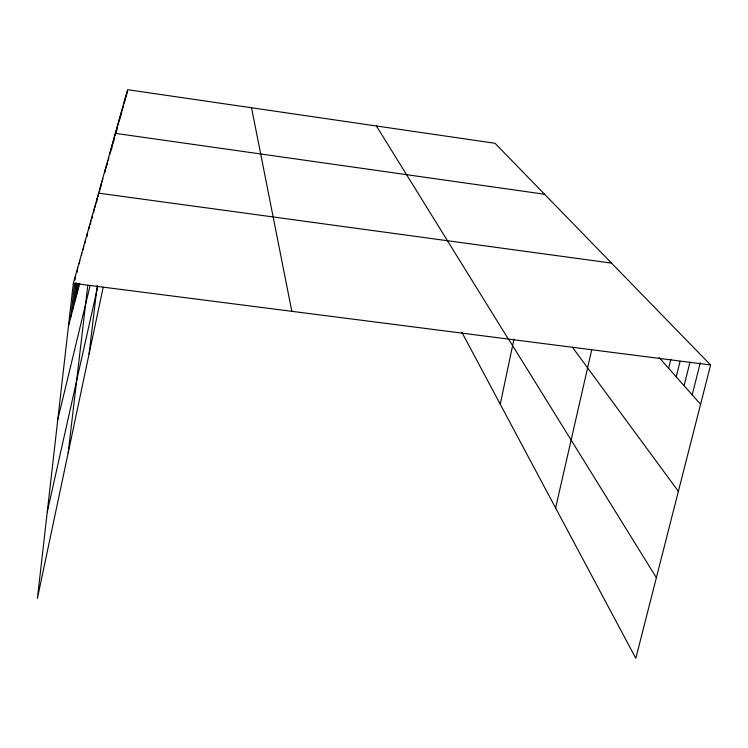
<?xml version="1.0" encoding="UTF-8"?>
<svg xmlns="http://www.w3.org/2000/svg" width="748" height="748" viewBox="0 0 748 748"><rect width="100%" height="100%" fill="white"/><g stroke="black" fill="none" stroke-linecap="round" stroke-linejoin="round"><path stroke-width="1.12" d="M461.796 332.159L635.809 658.305L710.6 364.987L494.998 143.279L127.609 89.695L73.332 283.324L37.4 598.381L103.215 287.129M70.789 317.077L74.622 283.501M75.024 280.023L75.557 275.395M72.995 308.765L75.997 282.557M77.175 272.3L77.698 267.737M75.127 300.743L77.119 283.427M79.372 263.81L79.774 260.351M77.194 292.982L78.241 283.885M81.513 255.479L81.775 253.207M83.308 249.757L83.711 246.298M85.188 243.035L85.581 239.622M86.992 236.62L87.394 233.161M88.881 229.178L89.143 226.906M90.443 224.307L90.845 220.838M92.098 218.379L92.49 214.966M93.687 212.741L94.089 209.262M95.239 207.168L95.641 203.737M96.623 202.876L97.147 198.37M68.18 452.821L87.787 285.456M98.203 196.602L98.605 193.162L611.518 263.1M99.624 191.497L100.026 188.094M100.999 186.654L101.41 183.176M102.345 181.82L102.747 178.389M104.916 172.676L105.318 169.207M106.151 168.225L106.562 164.803M107.226 165.018L107.759 160.511M108.525 159.792L108.797 157.482M109.806 154.537L110.078 152.255M110.788 151.666L111.19 148.282M111.723 149.039L112.275 144.411M112.92 144.074L113.331 140.633M113.827 141.475L114.36 136.949M89.068 354.028L97.221 285.614M115.108 135.594L115.37 133.359L544.544 194.237M115.977 133.191L116.389 129.741M116.828 130.76L117.371 126.216M118.072 125.019L118.343 122.775M119.007 121.728L119.278 119.409M119.792 119.568L120.204 116.127M120.559 117.455L121.101 112.92M121.447 114.266L121.98 109.788M122.56 109.04L122.84 106.721M123.27 107.16L123.682 103.729M124.224 103.065L124.505 100.793M124.897 101.298L125.309 97.932M125.692 98.456L126.094 95.127M126.44 95.828L126.861 92.378M127.197 93.107L127.478 90.835M500.253 404.238L513.998 339.059M47.246 512.015L97.605 287.139M555.614 507.986L591.677 350.008M57.811 419.376L90.143 285.446M668.637 368.296L670.844 359.302M676.229 376.852L680.072 361.368M684.083 385.706L689.983 362.135M692.19 394.841L700.296 362.752M68.498 325.689L79.737 283.408M73.332 283.324L710.6 364.987M659.128 357.581L700.577 404.294M572.444 347.25L678.371 491.371M509.023 339.835L656.37 577.671M376.422 125.991L508.341 339.068M251.543 107.777L291.832 311.327"/></g></svg>
